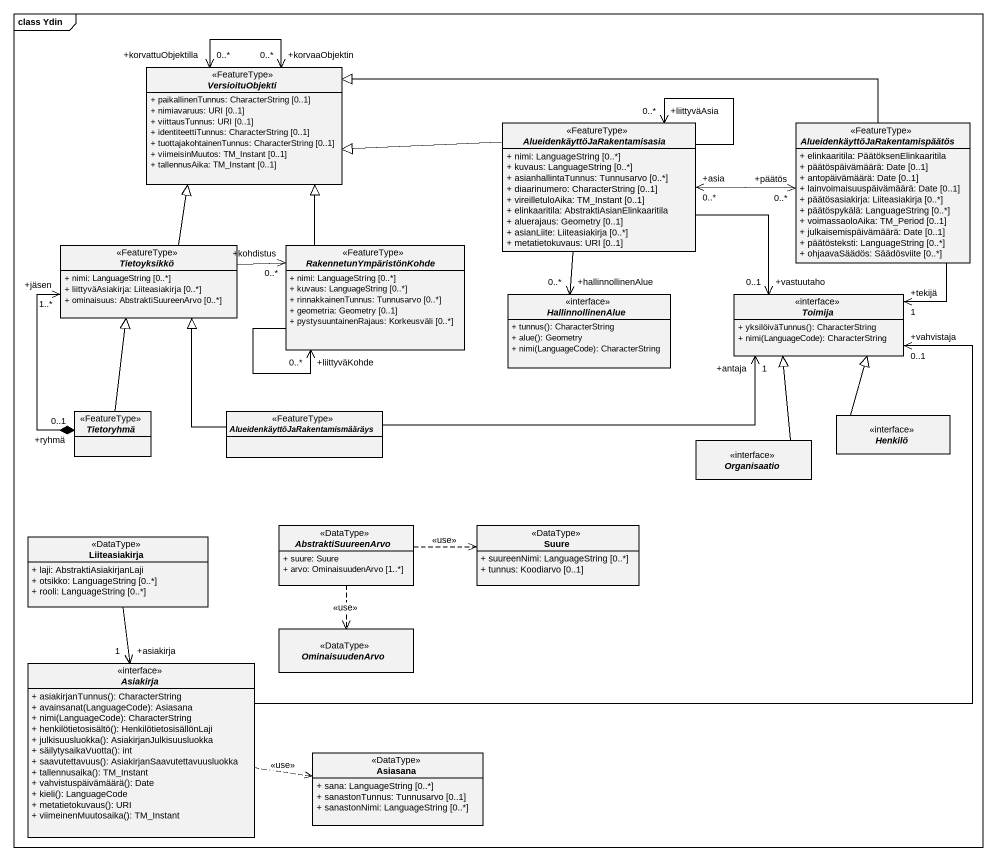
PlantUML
@startuml
mainframe class Ydin
hide circle
hide empty members
skinparam classAttributeIconSize 0
abstract class VersioituObjekti <<FeatureType>> {
  + paikallinenTunnus: CharacterString [0..1]
  + nimiavaruus: URI [0..1]
  + viittausTunnus: URI [0..1]
  + identiteettiTunnus: CharacterString [0..1]
  + tuottajakohtainenTunnus: CharacterString [0..1]
  + viimeisinMuutos: TM_Instant [0..1]
  + tallennusAika: TM_Instant [0..1]
}
abstract class "AlueidenkäyttöJaRakentamisasia" as AlueidenkäyttöJaRakentamisas <<FeatureType>> {
  + nimi: LanguageString [0..*]
  + kuvaus: LanguageString [0..*]
  + asianhallintaTunnus: Tunnusarvo [0..*]
  + diaarinumero: CharacterString [0..1]
  + vireilletuloAika: TM_Instant [0..1]
  + elinkaaritila: AbstraktiAsianElinkaaritila
  + aluerajaus: Geometry [0..1]
  + asianLiite: Liiteasiakirja [0..*]
  + metatietokuvaus: URI [0..1]
}
abstract class "AlueidenkäyttöJaRakentamispäätös" as AlueidenkäyttöJaRakentamispä <<FeatureType>> {
  + elinkaaritila: PäätöksenElinkaaritila
  + päätöspäivämäärä: Date [0..1]
  + antopäivämäärä: Date [0..1]
  + lainvoimaisuuspäivämäärä: Date [0..1]
  + päätösasiakirja: Liiteasiakirja [0..*]
  + päätöspykälä: LanguageString [0..*]
  + voimassaoloAika: TM_Period [0..1]
  + julkaisemispäivämäärä: Date [0..1]
  + päätösteksti: LanguageString [0..*]
  + ohjaavaSäädös: Säädösviite [0..*]
}
abstract class Tietoyksikkö <<FeatureType>> {
  + nimi: LanguageString [0..*]
  + liittyväAsiakirja: Liiteasiakirja [0..*]
  + ominaisuus: AbstraktiSuureenArvo [0..*]
}
abstract class RakennetunYmpäristönKohde <<FeatureType>> {
  + nimi: LanguageString [0..*]
  + kuvaus: LanguageString [0..*]
  + rinnakkainenTunnus: Tunnusarvo [0..*]
  + geometria: Geometry [0..1]
  + pystysuuntainenRajaus: Korkeusväli [0..*]
}
interface HallinnollinenAlue {
  + tunnus(): CharacterString
  + alue(): Geometry
  + nimi(LanguageCode): CharacterString
}
interface Toimija {
  + yksilöiväTunnus(): CharacterString
  + nimi(LanguageCode): CharacterString
}
abstract class Tietoryhmä <<FeatureType>>
abstract class "AlueidenkäyttöJaRakentamismääräys" as AlueidenkäyttöJaRakentamismä <<FeatureType>>
interface Henkilö
interface Organisaatio
class Liiteasiakirja <<DataType>> {
  + laji: AbstraktiAsiakirjanLaji
  + otsikko: LanguageString [0..*]
  + rooli: LanguageString [0..*]
}
abstract class AbstraktiSuureenArvo <<DataType>> {
  + suure: Suure
  + arvo: OminaisuudenArvo [1..*]
}
class Suure <<DataType>> {
  + suureenNimi: LanguageString [0..*]
  + tunnus: Koodiarvo [0..1]
}
abstract class OminaisuudenArvo <<DataType>>
interface Asiakirja {
  + asiakirjanTunnus(): CharacterString
  + avainsanat(LanguageCode): Asiasana
  + nimi(LanguageCode): CharacterString
  + henkilötietosisältö(): HenkilötietosisällönLaji
  + julkisuusluokka(): AsiakirjanJulkisuusluokka
  + säilytysaikaVuotta(): int
  + saavutettavuus(): AsiakirjanSaavutettavuusluokka
  + tallennusaika(): TM_Instant
  + vahvistuspäivämäärä(): Date
  + kieli(): LanguageCode
  + metatietokuvaus(): URI
  + viimeinenMuutosaika(): TM_Instant
}
class Asiasana <<DataType>> {
  + sana: LanguageString [0..*]
  + sanastonTunnus: Tunnusarvo [0..1]
  + sanastonNimi: LanguageString [0..*]
}
VersioituObjekti "+korvaaObjektin\n0..*" <--> "+korvattuObjektilla\n0..*" VersioituObjekti
AlueidenkäyttöJaRakentamisas -left-|> VersioituObjekti
AlueidenkäyttöJaRakentamisas --> "+liittyväAsia\n0..*" AlueidenkäyttöJaRakentamisas
AlueidenkäyttöJaRakentamisas --> "+hallinnollinenAlue\n0..*" HallinnollinenAlue
AlueidenkäyttöJaRakentamispä -left-|> VersioituObjekti
AlueidenkäyttöJaRakentamispä "+päätös\n0..*" <-left-> "+asia\n0..*" AlueidenkäyttöJaRakentamisas
AlueidenkäyttöJaRakentamispä --> "+tekijä\n1" Toimija
Tietoyksikkö -up-|> VersioituObjekti
Tietoyksikkö -right-> "+kohdistus\n0..*" RakennetunYmpäristönKohde
RakennetunYmpäristönKohde -up-|> VersioituObjekti
RakennetunYmpäristönKohde --> "+liittyväKohde\n0..*" RakennetunYmpäristönKohde
Toimija "+vastuutaho\n0..1" <-up- AlueidenkäyttöJaRakentamisas
Tietoryhmä -up-|> Tietoyksikkö
Tietoryhmä "+ryhmä\n0..1" *-up-> "+jäsen\n1..*" Tietoyksikkö
AlueidenkäyttöJaRakentamismä -up-|> Tietoyksikkö
AlueidenkäyttöJaRakentamismä -right-> "+antaja\n1" Toimija
Henkilö -up-|> Toimija
Organisaatio -up-|> Toimija
Liiteasiakirja --> "+asiakirja\n1" Asiakirja
AbstraktiSuureenArvo .right.> Suure : <<use>>
AbstraktiSuureenArvo ..> OminaisuudenArvo : <<use>>
Asiakirja -up-> "+vahvistaja\n0..1" Toimija
Asiakirja .right.> Asiasana : <<use>>
@enduml
